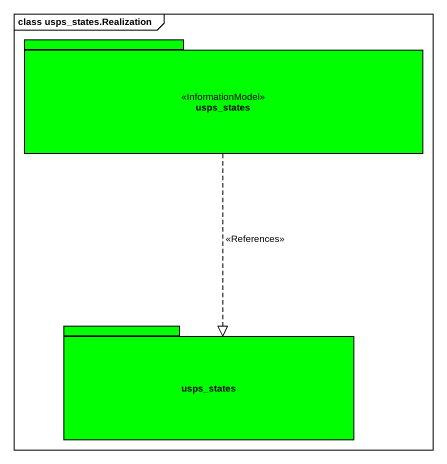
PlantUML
@startuml
mainframe class usps_states.Realization
package usps_states <<InformationModel>> #00FF00 {
}
package "usps_states" as usps_states_2 #00FF00 {
}
usps_states ..|> usps_states_2 : <<References>>
@enduml
